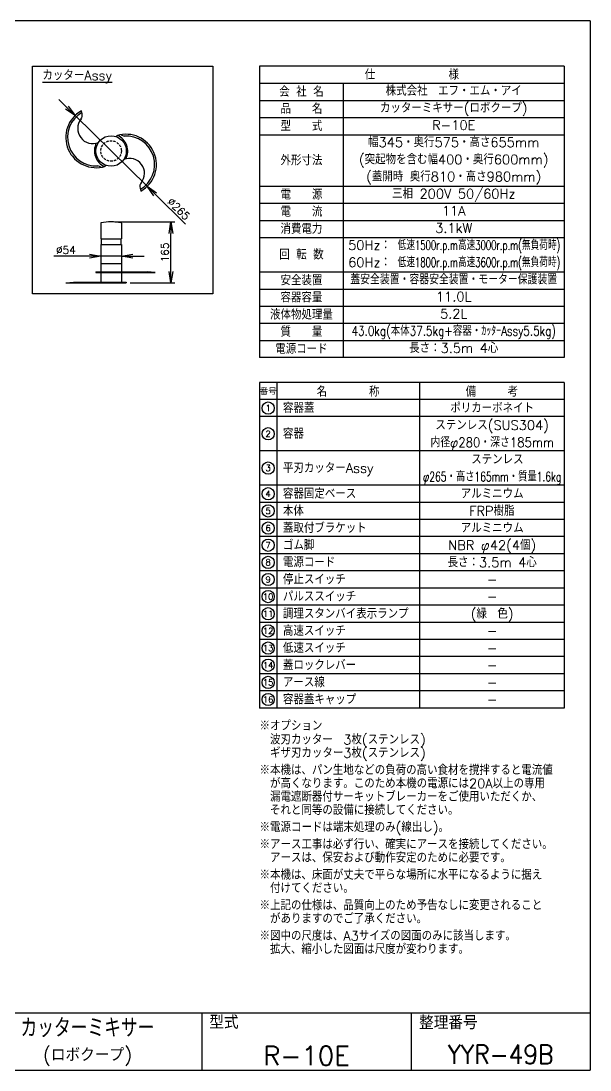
# Model space of a CAD drawing. Extents: x 230 to 4050, y 0 to 2754.
# Drawn here: x 2555 to 4050, y 0 to 2754 of the extents above; entities that cross this region are included whole.
import ezdxf
from ezdxf.enums import TextEntityAlignment as Align

# ---------------------------------------------------------------- set-up
doc = ezdxf.new("R2010")
doc.units = 0
doc.header["$PDMODE"] = 3
doc.linetypes.add('HIDDEN', pattern=[9.525, 6.35, -3.175])
doc.layers.get('0').update_dxf_attribs({"linetype": 'CONTINUOUS'})
doc.layers.get('DEFPOINTS').update_dxf_attribs({"linetype": 'CONTINUOUS'})
for name, color, linetype in [('SIYOU', 7, 'CONTINUOUS'), ('SUNPOU', 7, 'CONTINUOUS'), ('WAKU', 7, 'CONTINUOUS')]:
    doc.layers.add(name, color=color, linetype=linetype)
doc.styles.get("Standard").update_dxf_attribs({"font": 'SIMPLEX.shx', "bigfont": 'extfont.shx'})
doc.dimstyles.get("Standard").update_dxf_attribs({"dimscale": 10, "dimtxt": 2, "dimasz": 3, "dimexe": 1, "dimexo": 1, "dimgap": 0.6, "dimtad": 3, "dimdec": 0, "dimzin": 0, "dimdsep": 46, "dimtxsty": 'STANDARD', "dimblk1": 'OPEN', "dimblk2": 'OPEN', "dimsah": 1, "dimcen": 1.5, "dimadec": 0, "dimazin": 0, "dimtfac": 1, "dimtdec": 0, "dimtmove": 0, "dimatfit": 0, "dimldrblk": 'DOTSMALL', "dimfxl": 1, "dimtvp": 1, "dimtolj": 1, "dimtzin": 0, "dimarcsym": 0})

# ---------------------------------------------------------------- blocks, each defined once
blk = doc.blocks.new('_OPEN')
at = {"color": 0, "linetype": 'ByBlock'}
for p, q in [((-1, 0.167), (0, 0)), ((0, 0), (-1, -0.167)), ((0, 0), (-1, 0))]:
    blk.add_line(p, q, dxfattribs=at)
blk = doc.blocks.new('*D18')
at = {"layer": 'DEFPOINTS', "color": 0}
for p in [(2792.1, 2226.1), (2949.3, 2226.1), (2832, 2066.1)]:
    blk.add_point(p, dxfattribs=at)
at = {"layer": 'SUNPOU', "color": 0, "lineweight": -2}
for p, q in [((2802.1, 2226.1), (2959.3, 2226.1)), ((2949.3, 2096.1), (2949.3, 2196.1)), ((2842, 2066.1), (2959.3, 2066.1))]:
    blk.add_line(p, q, dxfattribs=at)
at = {"layer": 'SUNPOU', "color": 0, "lineweight": -2, "xscale": 30, "yscale": 30, "zscale": 30}
for p, rotation in [((2949.3, 2226.1), 90), ((2949.3, 2066.1), 270)]:
    blk.add_blockref('_OPEN', p, dxfattribs=dict(at, rotation=rotation))
at = {"layer": 'SUNPOU', "color": 0, "insert": (2933.3, 2146.1), "char_height": 20, "attachment_point": 5, "rotation": 90}
blk.add_mtext('\\A1;165', dxfattribs=at)
blk = doc.blocks.new('_DotSmall')
at = {"color": 0, "linetype": 'ByBlock', "const_width": 0.5}
blk.add_lwpolyline([(-0.0625, 0, 1), (0.0625, 0, 1)], format="xyb", close=True, dxfattribs=at)
blk = doc.blocks.new('*D19')
at = {"layer": 'DEFPOINTS', "color": 0}
for p in [(2697.4, 2505), (2886.6, 2319.5)]:
    blk.add_point(p, dxfattribs=at)
at = {"layer": 'SUNPOU', "color": 0, "lineweight": -2}
for p, q in [((2676, 2526.1), (2654.6, 2547.1)), ((2697.4, 2505), (2886.6, 2319.5)), ((2908, 2298.5), (2987.6, 2220.4))]:
    blk.add_line(p, q, dxfattribs=at)
at = {"layer": 'SUNPOU', "color": 0, "lineweight": -2, "xscale": 30, "yscale": 30, "zscale": 30}
for p, rotation in [((2697.4, 2505), 315.5472933142421), ((2886.6, 2319.5), 135.5472933142421)]:
    blk.add_blockref('_OPEN', p, dxfattribs=dict(at, rotation=rotation))
at = {"layer": 'SUNPOU', "color": 0, "insert": (2969.7, 2260.3), "char_height": 20, "attachment_point": 5, "rotation": 315.5473}
blk.add_mtext('\\A1;∅265', dxfattribs=at)
blk = doc.blocks.new('*D20')
at = {"layer": 'DEFPOINTS', "color": 0}
for p in [(2765, 2136.3), (2819, 2136.3), (2819, 2136.3)]:
    blk.add_point(p, dxfattribs=at)
at = {"layer": 'SUNPOU', "color": 0, "lineweight": -2}
for p, q in [((2735, 2136.3), (2641.6, 2136.3)), ((2819, 2136.3), (2765, 2136.3)), ((2849, 2136.3), (2879, 2136.3))]:
    blk.add_line(p, q, dxfattribs=at)
at = {"layer": 'SUNPOU', "color": 0, "lineweight": -2, "xscale": 30, "yscale": 30, "zscale": 30}
blk.add_blockref('_OPEN', (2765, 2136.3), dxfattribs=at)
at = {"layer": 'SUNPOU', "color": 0, "lineweight": -2, "xscale": 30, "yscale": 30, "zscale": 30, "rotation": 180}
blk.add_blockref('_OPEN', (2819, 2136.3), dxfattribs=at)
at = {"layer": 'SUNPOU', "color": 0, "insert": (2673.3, 2152.3), "char_height": 20, "attachment_point": 5}
blk.add_mtext('\\A1;%%c54', dxfattribs=at)

msp = doc.modelspace()

# ---------------------------------------------------------------- linework, layer by layer
at = {"color": 2}
for p, q in [((2716, 2509.7), (2714, 2517.5)), ((2805.2, 2450), (2807.5, 2452.4)), ((2818.2, 2454.9), (2826.7, 2451.3)), ((2765.8, 2369.6), (2757.3, 2373.2)), ((2778.9, 2374.5), (2776.6, 2372.1)), ((2868.1, 2314.8), (2870.1, 2307)), ((2765, 2223), (2765, 2182.1)), ((2792, 2226.1), (2792, 2226.1)), ((2819, 2223), (2819, 2182.1)), ((2765, 2182.1), (2819, 2182.1)), ((2766, 2182.1), (2766, 2167.1)), ((2818, 2182.1), (2818, 2167.1)), ((2765, 2167.1), (2819, 2167.1)), ((2765, 2167.1), (2765, 2095.1)), ((2819, 2167.1), (2819, 2095.1)), ((2752, 2095.1), (2887.5, 2095.1)), ((2752, 2095.1), (2752, 2093.1)), ((2752, 2093.1), (2907.5, 2093.1)), ((2765, 2117.1), (2819, 2117.1)), ((2765, 2093.1), (2765, 2068.1)), ((2819, 2093.1), (2819, 2068.1)), ((2907.5, 2093.1), (2887.5, 2095.1)), ((2673, 2066.1), (2693, 2068.1)), ((2673, 2066.1), (2832, 2066.1)), ((2693, 2068.1), (2832, 2068.1)), ((2832, 2068.1), (2832, 2066.1))]:
    msp.add_line(p, q, dxfattribs=at)
msp.add_circle((2792, 2412.3), 40, dxfattribs=at)
at = {"color": 2, "linetype": 'HIDDEN'}
msp.add_circle((2792, 2412.3), 27, dxfattribs=at)
at = {"color": 2}
for centre, radius, start, end in [((2752.5, 2447.9), 79.5, 118.9705, 287.6283), ((2752.4, 2448), 74.9, 119.8536, 273.7247), ((2700, 2505.7), 16.4, 322.2339, 14.1758), ((2743.7, 2470.9), 39.4, 141.0849, 292.5914), ((2831.5, 2376.6), 79.5, 298.9705, 107.6283), ((2792, 2412.3), 43.9, 332.0905, 67.5044), ((2831.6, 2376.6), 74.9, 299.8536, 93.7247), ((2792, 2412.3), 43.9, 152.0905, 247.5044), ((2840.4, 2353.6), 39.4, 321.0849, 112.5914), ((2884, 2318.8), 16.4, 142.2339, 194.1758), ((2766, 2223), 1, 99.0166, 180), ((2792, 2059), 167, 80.9978, 99.0166), ((2818, 2223), 1, 0, 80.9978)]:
    msp.add_arc(centre, radius, start, end, dxfattribs=at)
at = {"layer": 'SIYOU', "color": 6}
for p, q in [((3982, 2635), (3182, 2635)), ((3182, 2635), (3182, 1870)), ((3982, 2635), (3982, 1870)), ((3182, 2455), (3982, 2455)), ((3982, 1870), (3182, 1870)), ((3182, 1805), (3182, 950)), ((3982, 1805), (3182, 1805)), ((3982, 1805), (3982, 950)), ((3982, 950), (3182, 950))]:
    msp.add_line(p, q, dxfattribs=at)
at = {"layer": 'SIYOU', "color": 7}
for p, q in [((3182, 2590), (3982, 2590)), ((3402, 2590), (3402, 1870)), ((3182, 2545), (3982, 2545)), ((3182, 2500), (3982, 2500)), ((3182, 2320), (3982, 2320)), ((3182, 2275), (3982, 2275)), ((3182, 2230), (3982, 2230)), ((3182, 2185), (3982, 2185)), ((3182, 2095), (3982, 2095)), ((3182, 2050), (3982, 2050)), ((3182, 2005), (3982, 2005)), ((3182, 1960), (3982, 1960)), ((3182, 1915), (3982, 1915)), ((3227, 1805), (3227, 950)), ((3602, 1805), (3602, 950)), ((3982, 1760), (3182, 1760)), ((3982, 1715), (3182, 1715)), ((3982, 1625), (3182, 1625)), ((3982, 1535), (3182, 1535)), ((3982, 1490), (3182, 1490)), ((3982, 1445), (3182, 1445)), ((3982, 1400), (3182, 1400)), ((3982, 1355), (3182, 1355)), ((3982, 1310), (3182, 1310)), ((3982, 1265), (3182, 1265)), ((3982, 1220), (3182, 1220)), ((3982, 1175), (3182, 1175)), ((3982, 1130), (3182, 1130)), ((3982, 1085), (3182, 1085)), ((3982, 1040), (3182, 1040)), ((3982, 995), (3182, 995))]:
    msp.add_line(p, q, dxfattribs=at)
msp.add_lwpolyline([(2585.4, 2635), (3059.3, 2635), (3059.3, 2036.9), (2585.4, 2036.9)], close=True, dxfattribs=at)
at = {"layer": 'SIYOU'}
for centre in [(3204.5, 1737.5), (3204.5, 1670), (3204.5, 1580), (3204.5, 1512.5), (3204.5, 1467.5), (3204.5, 1422.5), (3204.5, 1377.5), (3204.5, 1332.5), (3204.5, 1287.5), (3204.5, 1242.5), (3204.5, 1197.5), (3204.5, 1152.5), (3204.5, 1107.5), (3204.5, 1062.5), (3204.5, 1017.5), (3204.5, 972.5)]:
    msp.add_circle(centre, 16.1, dxfattribs=at)
at = {"layer": 'WAKU', "color": 6}
for p, q in [((4050, 2753.5), (230, 2753.5)), ((4050, 2753.5), (4050, 0)), ((230, 150), (4050, 150)), ((230, 0), (4050, 0))]:
    msp.add_line(p, q, dxfattribs=at)
at = {"layer": 'WAKU', "color": 7}
for p, q in [((3030, 150), (3030, 0)), ((3580, 150), (3580, 0))]:
    msp.add_line(p, q, dxfattribs=at)

# ---------------------------------------------------------------- texts
at = {"layer": 'SIYOU', "color": 1}
for s, p in [('%%UカッターAssy', (2611.7, 2598.2)), ('※オプション', (3182, 891)), ('\u3000波刃カッター\u30003枚(ステンレス)', (3182, 854.7)), ('\u3000ギザ刃カッター3枚(ステンレス)', (3182, 819.7)), ('※本機は、パン生地などの負荷の高い食材を撹拌すると電流値', (3182, 774.7)), ('\u3000が高くなります。このため本機の電源には20A以上の専用', (3182, 739.7)), ('\u3000漏電遮断器付サーキットブレーカーをご使用いただくか、', (3182, 704.7)), ('\u3000それと同等の設備に接続してください。', (3182, 669.7)), ('※電源コードは端末処理のみ(線出し)。', (3182, 624.7)), ('※アース工事は必ず行い、確実にアースを接続してください。', (3182, 579.7)), ('\u3000アースは、保安および動作安定のために必要です。', (3182, 544.7)), ('※本機は、床面が丈夫で平らな場所に水平になるように据え', (3182, 499.7)), ('\u3000付けてください。', (3182, 464.7)), ('※上記の仕様は、品質向上のため予告なしに変更されること', (3182, 419.7)), ('\u3000がありますのでご了承ください。', (3182, 384.7)), ('※図中の尺度は、A3サイズの図面のみに該当します。', (3182, 339.7)), ('\u3000拡大、縮小した図面は尺度が変わります。', (3182, 304.7))]:
    msp.add_text(s, height=25, dxfattribs=at).set_placement(p)
at = {"layer": 'SIYOU'}
for s, p in [('仕\u3000\u3000\u3000\u3000\u3000\u3000\u3000様', (3582, 2612.5)), ('会 社 名', (3292, 2567.5)), ('品\u3000\u3000名', (3292, 2522.5)), ('型\u3000\u3000式', (3292, 2477.5)), ('外形寸法', (3292, 2387.5)), ('電\u3000\u3000源', (3292, 2297.5)), ('電\u3000\u3000流', (3292, 2252.5)), ('消費電力', (3292, 2207.5)), ('回 転 数', (3292, 2140)), ('安全装置', (3292.1, 2072.5)), ('容器容量', (3292, 2027.5)), ('液体物処理量', (3292, 1982.5)), ('質\u3000\u3000量', (3292, 1937.5)), ('電源コード', (3292, 1892.5))]:
    msp.add_text(s, height=25, dxfattribs=at).set_placement(p, align=Align.MIDDLE_CENTER)
at = {"layer": 'SIYOU', "color": 1}
for s, p in [('株式会社\u3000エフ・エム・アイ', (3692, 2570)), ('カッターミキサー(ロボクープ)', (3692, 2525)), ('R-10E', (3692, 2480)), ('幅345・奥行575・高さ655mm', (3692, 2435)), ('(突起物を含む幅400・奥行600mm)', (3692, 2390)), ('(蓋開時 奥行810・高さ980mm)', (3692, 2345)), ('三相 200V 50/60Hz', (3692, 2300)), ('11A', (3692, 2255)), ('3.1kW', (3692, 2210)), ('11.0L', (3692, 2030)), ('5.2L', (3692, 1985)), ('長さ：3.5m 4心', (3692, 1895)), ('ポリカーボネイト', (3793, 1737.5)), ('ステンレス(SUS304)', (3793, 1692.5)), ('\u3000ステンレス', (3793, 1602.5)), ('アルミニウム', (3793, 1512.5)), ('FRP樹脂', (3792, 1467.5)), ('アルミニウム', (3793, 1422.5)), ('NBR φ42(4個)', (3793, 1377.5)), ('長さ：3.5m 4心', (3793, 1332.5)), ('-', (3793, 1287.5)), ('-', (3793, 1242.5)), ('(緑\u3000色)', (3793, 1197.5)), ('-', (3793, 1152.5)), ('-', (3793, 1107.5)), ('-', (3793, 1062.5)), ('-', (3793, 1017.5)), ('-', (3793, 972.5))]:
    msp.add_text(s, height=25, dxfattribs=at).set_placement(p, align=Align.MIDDLE_CENTER)
for s, p in [('50Hz：', (3414.7, 2165)), ('60Hz：', (3414.7, 2120))]:
    msp.add_text(s, height=25, dxfattribs=at).set_placement(p, align=Align.MIDDLE_LEFT)
for s, width, p in [('低速1500r.p.m高速3000r.p.m(無負荷時)', 0.65, (3758.3, 2165)), ('低速1800r.p.m高速3600r.p.m(無負荷時)', 0.65, (3758.3, 2120)), ('蓋安全装置・容器安全装置・モーター保護装置', 0.9, (3692, 2075)), ('43.0kg(本体37.5kg+容器・ｶｯﾀｰAssy5.5kg)', 0.8, (3692, 1940)), ('内径φ280・深さ185mm', 0.9, (3793, 1647.5)), ('φ265・高さ165mm・質量1.6kg', 0.7, (3793, 1557.5))]:
    msp.add_text(s, height=25, dxfattribs=dict(at, width=width)).set_placement(p, align=Align.MIDDLE_CENTER)
at = {"layer": 'SIYOU'}
for s, height, p in [('番号', 16.07, (3204.5, 1782.5)), ('名\u3000\u3000\u3000\u3000称', 25, (3414.5, 1782.5)), ('備\u3000\u3000\u3000考', 25, (3792, 1782.5)), ('1', 16.1, (3204.5, 1737.5)), ('2', 16.1, (3204.5, 1670)), ('3', 16.1, (3204.5, 1580)), ('4', 16.1, (3204.5, 1512.5)), ('5', 16.1, (3204.5, 1467.5)), ('6', 16.1, (3204.5, 1422.5)), ('7', 16.1, (3204.5, 1377.5)), ('8', 16.1, (3204.5, 1332.5)), ('9', 16.1, (3204.5, 1287.5)), ('10', 16.07, (3204.5, 1242.5)), ('11', 16.07, (3204.5, 1197.5)), ('12', 16.07, (3204.5, 1152.5)), ('13', 16.07, (3204.5, 1107.5)), ('14', 16.07, (3204.5, 1062.5)), ('15', 16.07, (3204.5, 1017.5)), ('16', 16.07, (3204.5, 972.5))]:
    msp.add_text(s, height=height, dxfattribs=at).set_placement(p, align=Align.MIDDLE)
for s, p in [('容器蓋', (3243.4, 1737.5)), ('容器', (3243.4, 1670)), ('平刃カッターAssy', (3243.4, 1580)), ('容器固定ベース', (3243.4, 1512.5)), ('本体', (3243.4, 1467.5)), ('蓋取付ブラケット', (3243.4, 1422.5)), ('ゴム脚', (3243.4, 1377.5)), ('電源コード', (3243.4, 1332.5)), ('停止スイッチ', (3243.4, 1287.5)), ('パルススイッチ', (3243.4, 1242.5)), ('調理スタンバイ表示ランプ', (3243.4, 1197.5)), ('高速スイッチ', (3243.4, 1152.5)), ('低速スイッチ', (3243.4, 1107.5)), ('蓋ロックレバー', (3243.4, 1062.5)), ('アース線', (3243.4, 1017.5)), ('容器蓋キャップ', (3243.4, 972.5))]:
    msp.add_text(s, height=25, dxfattribs=at).set_placement(p, align=Align.MIDDLE_LEFT)
at = {"layer": 'WAKU', "color": 1, "width": 0.8}
msp.add_text('カッターミキサー', height=50, dxfattribs=at).set_placement((2730, 112.5), align=Align.MIDDLE)
at = {"layer": 'WAKU'}
for s, p in [('型式', (3049.9, 108)), ('整理番号', (3600.9, 107.1))]:
    msp.add_text(s, height=35, dxfattribs=at).set_placement(p)
at = {"layer": 'WAKU', "color": 1}
for s, height, p in [('(ロボクープ)', 35, (2730, 37.5)), ('R-10E', 50, (3305, 37.5))]:
    msp.add_text(s, height=height, dxfattribs=at).set_placement(p, align=Align.MIDDLE)
at = {"layer": 'WAKU', "color": 1, "width": 0.9}
msp.add_text('YYR-49B', height=50, dxfattribs=at).set_placement((3815, 16), align=Align.CENTER)

# ---------------------------------------------------------------- dimensions: what is measured, and where the dimension line sits
at = {"layer": 'SUNPOU'}
dim = msp.add_diameter_dim_2p(p1=(2697.4, 2505), p2=(2886.6, 2319.5), dimstyle='STANDARD', dxfattribs=at)
dim.commit()
dim.dimension.update_dxf_attribs({"geometry": '*D19', "text_midpoint": (2958.5, 2248.9), "dimtype": 163})
dim = msp.add_linear_dim(base=(2949.3, 2226.1), p1=(2832, 2066.1), p2=(2792.1, 2226.1), angle=90, text='165', dimstyle='STANDARD', dxfattribs=at)
dim.commit()
dim.dimension.update_dxf_attribs({"geometry": '*D18', "text_midpoint": (2933.3, 2146.1)})
dim = msp.add_linear_dim(base=(2819, 2136.3), p1=(2765, 2136.3), p2=(2819, 2136.3), text='%%c<>', dimstyle='STANDARD', dxfattribs=at)
dim.commit()
dim.dimension.update_dxf_attribs({"geometry": '*D20', "text_midpoint": (2673.3, 2136.3), "dimtype": 160})

doc.saveas('drawing.dxf')
